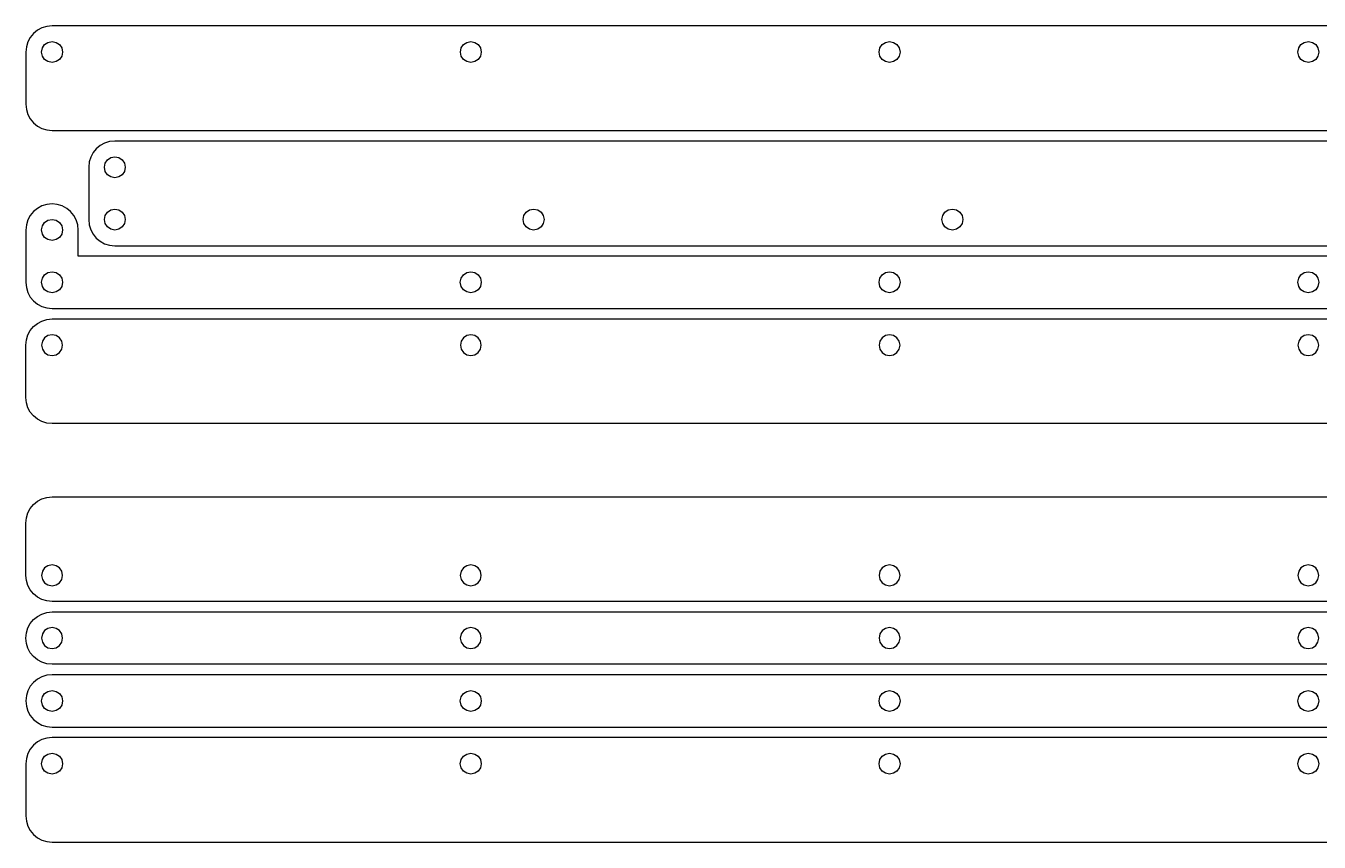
# Model space of a CAD drawing. Extents: x -146 to 800, y 150 to 800.
# Drawn here: x -145.9 to 101.1, y 336 to 492 of the extents above; entities that cross this region are included whole.
import ezdxf

# ---------------------------------------------------------------- set-up
doc = ezdxf.new("R2010")
doc.units = 0

msp = doc.modelspace()

# ---------------------------------------------------------------- linework, layer by layer
for p, q in [((-141.953137, 491.93177), (-142.892844, 491.641281)), ((-140.943, 492.033), (-141.953137, 491.93177)), ((579.056, 492.033), (-140.943, 492.033)), ((-145.09134, 489.832316), (-145.551281, 488.982844)), ((-144.48175, 490.57175), (-145.09134, 489.832316)), ((-143.742316, 491.18134), (-144.48175, 490.57175)), ((-142.892844, 491.641281), (-143.742316, 491.18134)), ((-145.84177, 488.043137), (-145.943, 487.033)), ((-145.943, 487.033), (-145.943, 477.033)), ((-145.551281, 488.982844), (-145.84177, 488.043137)), ((-142.943, 487.033), (-142.78575, 487.81125)), ((-142.786312, 486.254328), (-142.943, 487.033)), ((-142.78575, 487.81125), (-142.357, 488.447)), ((-142.357, 488.447), (-141.72125, 488.87575)), ((-141.72125, 488.87575), (-140.943, 489.033)), ((-140.943, 489.033), (-140.16475, 488.87575)), ((-140.16475, 488.87575), (-139.529, 488.447)), ((-139.529, 488.447), (-139.10025, 487.81125)), ((-139.10025, 487.81125), (-138.943, 487.033)), ((-138.943, 487.033), (-139.100109, 486.254328)), ((-62.9432, 487.033), (-62.785989, 487.81125)), ((-62.786102, 486.254328), (-62.9432, 487.033)), ((-62.785989, 487.81125), (-62.357287, 488.447)), ((-62.357287, 488.447), (-61.721492, 488.87575)), ((-61.721492, 488.87575), (-60.943, 489.033)), ((-60.943, 489.033), (-60.164675, 488.87575)), ((-60.164675, 488.87575), (-59.52915, 488.447)), ((-59.52915, 488.447), (-59.1007, 487.81125)), ((-59.1007, 487.81125), (-58.9436, 487.033)), ((-58.9436, 487.033), (-59.100644, 486.254328)), ((17.0564, 487.033), (17.213642, 487.81125)), ((17.213487, 486.254328), (17.0564, 487.033)), ((17.213642, 487.81125), (17.642412, 488.447)), ((17.642412, 488.447), (18.278277, 488.87575)), ((18.278277, 488.87575), (19.0568, 489.033)), ((19.0568, 489.033), (19.835117, 488.87575)), ((19.835117, 488.87575), (20.470737, 488.447)), ((20.470737, 488.447), (20.899339, 487.81125)), ((20.899339, 487.81125), (21.0566, 487.033)), ((21.0566, 487.033), (20.899466, 486.254328)), ((97.0566, 487.033), (97.213844, 487.81125)), ((97.213731, 486.254328), (97.0566, 487.033)), ((97.213844, 487.81125), (97.642625, 488.447)), ((97.642625, 488.447), (98.278519, 488.87575)), ((98.278519, 488.87575), (99.0571, 489.033)), ((99.0571, 489.033), (99.835136, 488.87575)), ((99.835136, 488.87575), (100.470512, 488.447)), ((100.470512, 488.447), (100.898908, 487.81125)), ((100.898908, 487.81125), (101.056, 487.033)), ((101.056, 487.033), (100.899048, 486.254328)), ((-142.35775, 485.618625), (-142.786312, 486.254328)), ((-141.721812, 485.190109), (-142.35775, 485.618625)), ((-140.943, 485.033), (-141.721812, 485.190109)), ((-140.164328, 485.190109), (-140.943, 485.033)), ((-139.528625, 485.618625), (-140.164328, 485.190109)), ((-139.100109, 486.254328), (-139.528625, 485.618625)), ((-62.357437, 485.618625), (-62.786102, 486.254328)), ((-61.721605, 485.190109), (-62.357437, 485.618625)), ((-60.943, 485.033), (-61.721605, 485.190109)), ((-60.164506, 485.190109), (-60.943, 485.033)), ((-59.529, 485.618625), (-60.164506, 485.190109)), ((-59.100644, 486.254328), (-59.529, 485.618625)), ((17.642225, 485.618625), (17.213487, 486.254328)), ((18.27815, 485.190109), (17.642225, 485.618625)), ((19.0568, 485.033), (18.27815, 485.190109)), ((19.835272, 485.190109), (19.0568, 485.033)), ((20.470925, 485.618625), (19.835272, 485.190109)), ((20.899466, 486.254328), (20.470925, 485.618625)), ((97.642475, 485.618625), (97.213731, 486.254328)), ((98.278406, 485.190109), (97.642475, 485.618625)), ((99.0571, 485.033), (98.278406, 485.190109)), ((99.835558, 485.190109), (99.0571, 485.033)), ((100.470888, 485.618625), (99.835558, 485.190109)), ((100.899048, 486.254328), (100.470888, 485.618625)), ((-145.943, 477.033), (-145.84177, 476.022863)), ((-145.84177, 476.022863), (-145.551281, 475.083156)), ((-145.551281, 475.083156), (-145.09134, 474.233684)), ((-145.09134, 474.233684), (-144.48175, 473.49425)), ((-144.48175, 473.49425), (-143.742316, 472.88466)), ((-143.742316, 472.88466), (-142.892844, 472.424719)), ((-142.892844, 472.424719), (-141.953137, 472.13423)), ((-141.953137, 472.13423), (-140.943, 472.033)), ((-140.943, 472.033), (579.056, 472.033)), ((-130.893844, 469.608281), (-131.743316, 469.14834)), ((-129.954137, 469.89877), (-130.893844, 469.608281)), ((-128.944, 470), (-129.954137, 469.89877)), ((591.055, 470), (-128.944, 470)), ((-133.09234, 467.799316), (-133.552281, 466.949844)), ((-132.48275, 468.53875), (-133.09234, 467.799316)), ((-131.743316, 469.14834), (-132.48275, 468.53875)), ((-129.722672, 466.842906), (-128.944, 467)), ((-128.944, 467), (-128.165766, 466.842906)), ((-133.84277, 466.010137), (-133.944, 465)), ((-133.944, 465), (-133.944, 455)), ((-133.552281, 466.949844), (-133.84277, 466.010137)), ((-130.944, 465.001), (-130.786891, 465.779094)), ((-130.786891, 464.222328), (-130.944, 465.001)), ((-130.786891, 465.779094), (-130.358375, 466.4145)), ((-130.358375, 466.4145), (-129.722672, 466.842906)), ((-128.165766, 466.842906), (-127.530125, 466.4145)), ((-127.530125, 466.4145), (-127.101672, 465.779094)), ((-126.945, 465.001), (-127.102094, 464.222187)), ((-127.101672, 465.779094), (-126.945, 465.001)), ((-130.358375, 463.586625), (-130.786891, 464.222328)), ((-129.722672, 463.158109), (-130.358375, 463.586625)), ((-128.944, 463.001), (-129.722672, 463.158109)), ((-128.165906, 463.157687), (-128.944, 463.001)), ((-127.5305, 463.58625), (-128.165906, 463.157687)), ((-127.102094, 464.222187), (-127.5305, 463.58625)), ((-143.743316, 457.14834), (-144.48275, 456.53875)), ((-142.893844, 457.608281), (-143.743316, 457.14834)), ((-141.954137, 457.89877), (-142.893844, 457.608281)), ((-140.944, 458), (-141.954137, 457.89877)), ((-140.943, 458), (-140.944, 458)), ((-139.933193, 457.89877), (-140.943, 458)), ((-138.993734, 457.608281), (-139.933193, 457.89877)), ((-138.144439, 457.14834), (-138.993734, 457.608281)), ((-137.405125, 456.53875), (-138.144439, 457.14834)), ((-145.552281, 454.949844), (-145.84277, 454.010137)), ((-145.09234, 455.799316), (-145.552281, 454.949844)), ((-144.48275, 456.53875), (-145.09234, 455.799316)), ((-142.358375, 454.4325), (-141.722672, 454.860906)), ((-141.722672, 454.860906), (-140.944, 455.018)), ((-140.944, 455.018), (-140.165328, 454.860906)), ((-140.165328, 454.860906), (-139.529625, 454.4325)), ((-136.795607, 455.799316), (-137.405125, 456.53875)), ((-136.335703, 454.949844), (-136.795607, 455.799316)), ((-136.045229, 454.010137), (-136.335703, 454.949844)), ((-133.944, 455), (-133.84277, 453.989863)), ((-130.944, 455), (-130.786891, 455.778672)), ((-130.786891, 454.22175), (-130.944, 455)), ((-130.786891, 455.778672), (-130.358375, 456.414375)), ((-130.358375, 456.414375), (-129.722672, 456.842891)), ((-129.722672, 456.842891), (-128.944, 457)), ((-128.944, 457), (-128.16575, 456.842891)), ((-128.16575, 456.842891), (-127.53, 456.414375)), ((-127.53, 456.414375), (-127.10125, 455.778672)), ((-127.10125, 455.778672), (-126.944, 455)), ((-126.944, 455), (-127.10125, 454.221328)), ((-50.9446, 455), (-50.787452, 455.778672)), ((-50.787339, 454.22175), (-50.9446, 455)), ((-50.787452, 455.778672), (-50.358888, 456.414375)), ((-50.358888, 456.414375), (-49.72323, 456.842891)), ((-49.72323, 456.842891), (-48.9448, 457)), ((-48.9448, 457), (-48.166022, 456.842891)), ((-48.166022, 456.842891), (-47.5301, 456.414375)), ((-47.5301, 456.414375), (-47.101403, 455.778672)), ((-46.9443, 455), (-47.101544, 454.221328)), ((-47.101403, 455.778672), (-46.9443, 455)), ((29.0557, 455), (29.212834, 455.778672)), ((29.212947, 454.22175), (29.0557, 455)), ((29.212834, 455.778672), (29.641375, 456.414375)), ((29.641375, 456.414375), (30.277028, 456.842891)), ((30.277028, 456.842891), (31.0555, 457)), ((31.0555, 457), (31.834042, 456.842891)), ((31.834042, 456.842891), (32.469738, 456.414375)), ((32.469738, 456.414375), (32.898264, 455.778672)), ((33.0553, 455), (32.898152, 454.221328)), ((32.898264, 455.778672), (33.0553, 455)), ((-145.84277, 454.010137), (-145.944, 453)), ((-145.944, 453), (-145.944, 443)), ((-142.944, 453.019), (-142.786891, 453.797094)), ((-142.78675, 452.240328), (-142.944, 453.019)), ((-142.786891, 453.797094), (-142.358375, 454.4325)), ((-142.358, 451.604625), (-142.78675, 452.240328)), ((-139.529625, 454.4325), (-139.101109, 453.797094)), ((-139.101109, 452.240328), (-139.529625, 451.604625)), ((-139.101109, 453.797094), (-138.944, 453.019)), ((-138.944, 453.019), (-139.101109, 452.240328)), ((-135.944, 453), (-136.045229, 454.010137)), ((-135.944, 448), (-135.944, 453)), ((-133.84277, 453.989863), (-133.552281, 453.050156)), ((-133.552281, 453.050156), (-133.09234, 452.200684)), ((-133.09234, 452.200684), (-132.48275, 451.46125)), ((-130.358375, 453.586), (-130.786891, 454.22175)), ((-129.722672, 453.15725), (-130.358375, 453.586)), ((-128.944, 453), (-129.722672, 453.15725)), ((-128.16575, 453.157109), (-128.944, 453)), ((-127.53, 453.585625), (-128.16575, 453.157109)), ((-127.10125, 454.221328), (-127.53, 453.585625)), ((-50.358738, 453.586), (-50.787339, 454.22175)), ((-49.723117, 453.15725), (-50.358738, 453.586)), ((-48.9448, 453), (-49.723117, 453.15725)), ((-48.166219, 453.157109), (-48.9448, 453)), ((-47.530325, 453.585625), (-48.166219, 453.157109)), ((-47.101544, 454.221328), (-47.530325, 453.585625)), ((29.641525, 453.586), (29.212947, 454.22175)), ((30.277141, 453.15725), (29.641525, 453.586)), ((31.0555, 453), (30.277141, 453.15725)), ((31.83393, 453.157109), (31.0555, 453)), ((32.469587, 453.585625), (31.83393, 453.157109)), ((32.898152, 454.221328), (32.469587, 453.585625)), ((-141.72225, 451.176109), (-142.358, 451.604625)), ((-140.944, 451.019), (-141.72225, 451.176109)), ((-140.165328, 451.176109), (-140.944, 451.019)), ((-139.529625, 451.604625), (-140.165328, 451.176109)), ((-132.48275, 451.46125), (-131.743316, 450.85166)), ((-131.743316, 450.85166), (-130.893844, 450.391719)), ((-130.893844, 450.391719), (-129.954137, 450.10123)), ((-129.954137, 450.10123), (-128.944, 450)), ((-128.944, 450), (591.055, 450)), ((579.055, 448), (-135.944, 448)), ((-142.358375, 444.432375), (-141.722672, 444.860891)), ((-141.722672, 444.860891), (-140.944, 445.018)), ((-140.944, 445.018), (-140.165172, 444.860891)), ((-140.165172, 444.860891), (-139.529125, 444.432375)), ((-62.358387, 444.432375), (-61.72273, 444.860891)), ((-61.72273, 444.860891), (-60.9443, 445.018)), ((-60.9443, 445.018), (-60.165606, 444.860891)), ((-60.165606, 444.860891), (-59.529675, 444.432375)), ((17.641825, 444.432375), (18.277513, 444.860891)), ((18.277513, 444.860891), (19.056, 445.018)), ((19.056, 445.018), (19.834542, 444.860891)), ((19.834542, 444.860891), (20.470238, 444.432375)), ((97.641437, 444.432375), (98.277155, 444.860891)), ((98.277155, 444.860891), (99.0557, 445.018)), ((99.0557, 445.018), (99.834123, 444.860891)), ((99.834123, 444.860891), (100.469962, 444.432375)), ((-145.944, 443), (-145.84277, 441.989863)), ((-142.944, 443.018), (-142.786891, 443.796672)), ((-142.78675, 442.23975), (-142.944, 443.018)), ((-142.786891, 443.796672), (-142.358375, 444.432375)), ((-139.529125, 444.432375), (-139.100266, 443.796672)), ((-139.100266, 443.796672), (-138.943, 443.018)), ((-138.943, 443.018), (-139.100266, 442.23975)), ((-62.9441, 443.018), (-62.786952, 443.796672)), ((-62.786839, 442.23975), (-62.9441, 443.018)), ((-62.786952, 443.796672), (-62.358387, 444.432375)), ((-59.529675, 444.432375), (-59.100931, 443.796672)), ((-58.9438, 443.018), (-59.101044, 442.23975)), ((-59.100931, 443.796672), (-58.9438, 443.018)), ((17.0561, 443.018), (17.21325, 443.796672)), ((17.213405, 442.23975), (17.0561, 443.018)), ((17.21325, 443.796672), (17.641825, 444.432375)), ((20.470238, 444.432375), (20.898764, 443.796672)), ((21.0558, 443.018), (20.898652, 442.23975)), ((20.898764, 443.796672), (21.0558, 443.018)), ((97.0557, 443.018), (97.212852, 443.796672)), ((97.212992, 442.23975), (97.0557, 443.018)), ((97.212852, 443.796672), (97.641437, 444.432375)), ((100.469962, 444.432375), (100.898745, 443.796672)), ((100.898745, 443.796672), (101.056, 443.018)), ((101.056, 443.018), (100.898745, 442.23975)), ((-145.84277, 441.989863), (-145.552281, 441.050156)), ((-145.552281, 441.050156), (-145.09234, 440.200684)), ((-145.09234, 440.200684), (-144.48275, 439.46125)), ((-142.358, 441.604), (-142.78675, 442.23975)), ((-141.72225, 441.17525), (-142.358, 441.604)), ((-140.944, 441.018), (-141.72225, 441.17525)), ((-140.165172, 441.17525), (-140.944, 441.018)), ((-139.529125, 441.604), (-140.165172, 441.17525)), ((-139.100266, 442.23975), (-139.529125, 441.604)), ((-62.358238, 441.604), (-62.786839, 442.23975)), ((-61.722617, 441.17525), (-62.358238, 441.604)), ((-60.9443, 441.018), (-61.722617, 441.17525)), ((-60.165719, 441.17525), (-60.9443, 441.018)), ((-59.529825, 441.604), (-60.165719, 441.17525)), ((-59.101044, 442.23975), (-59.529825, 441.604)), ((17.642012, 441.604), (17.213405, 442.23975)), ((18.277639, 441.17525), (17.642012, 441.604)), ((19.056, 441.018), (18.277639, 441.17525)), ((19.83443, 441.17525), (19.056, 441.018)), ((20.470087, 441.604), (19.83443, 441.17525)), ((20.898652, 442.23975), (20.470087, 441.604)), ((97.641662, 441.604), (97.212992, 442.23975)), ((98.277352, 441.17525), (97.641662, 441.604)), ((99.0557, 441.018), (98.277352, 441.17525)), ((99.834123, 441.17525), (99.0557, 441.018)), ((100.469962, 441.604), (99.834123, 441.17525)), ((100.898745, 442.23975), (100.469962, 441.604)), ((-144.48275, 439.46125), (-143.743316, 438.85166)), ((-143.743316, 438.85166), (-142.893844, 438.391719)), ((-142.893844, 438.391719), (-141.954137, 438.10123)), ((-141.954137, 438.10123), (-140.944, 438)), ((-140.944, 438), (579.055, 438)), ((-144.48125, 434.53675), (-143.742, 435.14634)), ((-143.742, 435.14634), (-142.892688, 435.606281)), ((-142.892688, 435.606281), (-141.953094, 435.89677)), ((-141.953094, 435.89677), (-140.943, 435.998)), ((-140.943, 435.998), (579.056, 435.998)), ((-145.840812, 432.008137), (-145.550437, 432.947844)), ((-145.550437, 432.947844), (-145.090656, 433.797316)), ((-145.090656, 433.797316), (-144.48125, 434.53675)), ((-142.357, 432.412), (-142.78575, 431.77625)), ((-141.72125, 432.84075), (-142.357, 432.412)), ((-140.943, 432.998), (-141.72125, 432.84075)), ((-140.164172, 432.840891), (-140.943, 432.998)), ((-139.528125, 432.412375), (-140.164172, 432.840891)), ((-139.099266, 431.776672), (-139.528125, 432.412375)), ((-62.357237, 432.412), (-62.785908, 431.77625)), ((-61.721548, 432.84075), (-62.357237, 432.412)), ((-60.9432, 432.998), (-61.721548, 432.84075)), ((-60.164619, 432.840891), (-60.9432, 432.998)), ((-59.528725, 432.412375), (-60.164619, 432.840891)), ((-59.099944, 431.776672), (-59.528725, 432.412375)), ((17.642975, 432.412), (17.214294, 431.77625)), ((18.278694, 432.84075), (17.642975, 432.412)), ((19.0571, 432.998), (18.278694, 432.84075)), ((19.83553, 432.840891), (19.0571, 432.998)), ((20.471187, 432.412375), (19.83553, 432.840891)), ((20.899752, 431.776672), (20.471187, 432.412375)), ((97.642663, 432.412), (97.214061, 431.77625)), ((98.278283, 432.84075), (97.642663, 432.412)), ((99.0566, 432.998), (98.278283, 432.84075)), ((99.835081, 432.840891), (99.0566, 432.998)), ((100.47095, 432.412375), (99.835081, 432.840891)), ((100.899744, 431.776672), (100.47095, 432.412375)), ((-145.942, 430.998), (-145.840812, 432.008137)), ((-145.942, 420.998), (-145.942, 430.998)), ((-142.78575, 431.77625), (-142.943, 430.998)), ((-142.943, 430.998), (-142.78575, 430.219328)), ((-142.78575, 430.219328), (-142.357, 429.583625)), ((-139.528125, 429.583625), (-139.099266, 430.219328)), ((-138.942, 430.998), (-139.099266, 431.776672)), ((-139.099266, 430.219328), (-138.942, 430.998)), ((-62.785908, 431.77625), (-62.9432, 430.998)), ((-62.9432, 430.998), (-62.786048, 430.219328)), ((-62.786048, 430.219328), (-62.357462, 429.583625)), ((-59.52865, 429.583625), (-59.099916, 430.219328)), ((-58.9427, 430.998), (-59.099944, 431.776672)), ((-59.099916, 430.219328), (-58.9427, 430.998)), ((17.214294, 431.77625), (17.057, 430.998)), ((17.057, 430.998), (17.214153, 430.219328)), ((17.214153, 430.219328), (17.64275, 429.583625)), ((20.471337, 429.583625), (20.899864, 430.219328)), ((21.0569, 430.998), (20.899752, 431.776672)), ((20.899864, 430.219328), (21.0569, 430.998)), ((97.214061, 431.77625), (97.0568, 430.998)), ((97.0568, 430.998), (97.213948, 430.219328)), ((97.213948, 430.219328), (97.642512, 429.583625)), ((100.47095, 429.583625), (100.899744, 430.219328)), ((101.057, 430.998), (100.899744, 431.776672)), ((100.899744, 430.219328), (101.057, 430.998)), ((-142.357, 429.583625), (-141.72125, 429.155109)), ((-141.72125, 429.155109), (-140.943, 428.998)), ((-140.943, 428.998), (-140.164172, 429.155109)), ((-140.164172, 429.155109), (-139.528125, 429.583625)), ((-62.357462, 429.583625), (-61.721745, 429.155109)), ((-61.721745, 429.155109), (-60.9432, 428.998)), ((-60.9432, 428.998), (-60.164534, 429.155109)), ((-60.164534, 429.155109), (-59.52865, 429.583625)), ((17.64275, 429.583625), (18.278497, 429.155109)), ((18.278497, 429.155109), (19.0571, 428.998)), ((19.0571, 428.998), (19.835642, 429.155109)), ((19.835642, 429.155109), (20.471337, 429.583625)), ((97.642512, 429.583625), (98.27817, 429.155109)), ((98.27817, 429.155109), (99.0566, 428.998)), ((99.0566, 428.998), (99.835081, 429.155109)), ((99.835081, 429.155109), (100.47095, 429.583625)), ((-145.840812, 419.987863), (-145.942, 420.998)), ((-145.550437, 419.048156), (-145.840812, 419.987863)), ((-145.090656, 418.198684), (-145.550437, 419.048156)), ((-144.48125, 417.45925), (-145.090656, 418.198684)), ((-143.742, 416.84966), (-144.48125, 417.45925)), ((-142.892688, 416.389719), (-143.742, 416.84966)), ((-141.953094, 416.09923), (-142.892688, 416.389719)), ((-140.943, 415.998), (-141.953094, 416.09923)), ((579.056, 415.998), (-140.943, 415.998)), ((-145.09234, 399.797316), (-144.48275, 400.53675)), ((-144.48275, 400.53675), (-143.743316, 401.14634)), ((-143.743316, 401.14634), (-142.893844, 401.606281)), ((-142.893844, 401.606281), (-141.954137, 401.89677)), ((-141.954137, 401.89677), (-140.944, 401.998)), ((-140.944, 401.998), (339.055, 401.998)), ((-145.944, 396.998), (-145.84277, 398.008137)), ((-145.84277, 398.008137), (-145.552281, 398.947844)), ((-145.552281, 398.947844), (-145.09234, 399.797316)), ((-145.944, 386.998), (-145.944, 396.998)), ((-142.358875, 388.4115), (-142.787734, 387.776094)), ((-141.722828, 388.839906), (-142.358875, 388.4115)), ((-140.944, 388.997), (-141.722828, 388.839906)), ((-140.16575, 388.839906), (-140.944, 388.997)), ((-139.53, 388.4115), (-140.16575, 388.839906)), ((-139.10125, 387.776094), (-139.53, 388.4115)), ((-62.358737, 388.4115), (-62.787402, 387.776094)), ((-61.722905, 388.839906), (-62.358737, 388.4115)), ((-60.9443, 388.997), (-61.722905, 388.839906)), ((-60.165806, 388.839906), (-60.9443, 388.997)), ((-59.5303, 388.4115), (-60.165806, 388.839906)), ((-59.101944, 387.776094), (-59.5303, 388.4115)), ((17.640912, 388.4115), (17.212145, 387.776094)), ((18.276848, 388.839906), (17.640912, 388.4115)), ((19.0555, 388.997), (18.276848, 388.839906)), ((19.83393, 388.839906), (19.0555, 388.997)), ((20.469587, 388.4115), (19.83393, 388.839906)), ((20.898152, 387.776094), (20.469587, 388.4115)), ((97.641087, 388.4115), (97.212402, 387.776094)), ((98.27698, 388.839906), (97.641087, 388.4115)), ((99.0557, 388.997), (98.27698, 388.839906)), ((99.833967, 388.839906), (99.0557, 388.997)), ((100.469463, 388.4115), (99.833967, 388.839906)), ((100.897902, 387.776094), (100.469463, 388.4115)), ((-145.84277, 385.98782), (-145.944, 386.998)), ((-145.552281, 385.048), (-145.84277, 385.98782)), ((-142.787734, 387.776094), (-142.945, 386.998)), ((-142.945, 386.998), (-142.787734, 386.219328)), ((-142.787734, 386.219328), (-142.358875, 385.583625)), ((-142.358875, 385.583625), (-141.722828, 385.155109)), ((-140.165891, 385.155109), (-139.530375, 385.583625)), ((-139.530375, 385.583625), (-139.101672, 386.219328)), ((-139.101672, 386.219328), (-138.944, 386.998)), ((-138.944, 386.998), (-139.10125, 387.776094)), ((-62.787402, 387.776094), (-62.9445, 386.998)), ((-62.9445, 386.998), (-62.787289, 386.219328)), ((-62.787289, 386.219328), (-62.358587, 385.583625)), ((-62.358587, 385.583625), (-61.722792, 385.155109)), ((-60.166045, 385.155109), (-59.530563, 385.583625)), ((-59.530563, 385.583625), (-59.102098, 386.219328)), ((-59.102098, 386.219328), (-58.9449, 386.998)), ((-58.9449, 386.998), (-59.101944, 387.776094)), ((17.212145, 387.776094), (17.055, 386.998)), ((17.055, 386.998), (17.212258, 386.219328)), ((17.212258, 386.219328), (17.641063, 385.583625)), ((17.641063, 385.583625), (18.276961, 385.155109)), ((19.833817, 385.155109), (20.469437, 385.583625)), ((20.469437, 385.583625), (20.898039, 386.219328)), ((20.898039, 386.219328), (21.0553, 386.998)), ((21.0553, 386.998), (20.898152, 387.776094)), ((97.212402, 387.776094), (97.0553, 386.998)), ((97.0553, 386.998), (97.212542, 386.219328)), ((97.212542, 386.219328), (97.641313, 385.583625)), ((97.641313, 385.583625), (98.277177, 385.155109)), ((99.833967, 385.155109), (100.469463, 385.583625)), ((100.469463, 385.583625), (100.897902, 386.219328)), ((101.055, 386.998), (100.897902, 387.776094)), ((100.897902, 386.219328), (101.055, 386.998)), ((-145.09234, 384.198367), (-145.552281, 385.048)), ((-144.48275, 383.45875), (-145.09234, 384.198367)), ((-143.743316, 382.848977), (-144.48275, 383.45875)), ((-141.722828, 385.155109), (-140.944, 384.998)), ((-140.944, 384.998), (-140.165891, 385.155109)), ((-61.722792, 385.155109), (-60.9443, 384.998)), ((-60.9443, 384.998), (-60.166045, 385.155109)), ((18.276961, 385.155109), (19.0555, 384.998)), ((19.0555, 384.998), (19.833817, 385.155109)), ((98.277177, 385.155109), (99.0557, 384.998)), ((99.0557, 384.998), (99.833967, 385.155109)), ((-142.893844, 382.388875), (-143.743316, 382.848977)), ((-141.954137, 382.098273), (-142.893844, 382.388875)), ((-140.944, 381.997), (-141.954137, 382.098273)), ((339.055, 381.997), (-140.944, 381.997)), ((-145.09234, 377.796316), (-144.48275, 378.53575)), ((-144.48275, 378.53575), (-143.743316, 379.14534)), ((-143.743316, 379.14534), (-142.893844, 379.605281)), ((-142.893844, 379.605281), (-141.954137, 379.89577)), ((-141.954137, 379.89577), (-140.944, 379.997)), ((-140.944, 379.997), (339.055, 379.997)), ((-145.944, 374.997), (-145.84277, 376.007137)), ((-145.84277, 376.007137), (-145.552281, 376.946844)), ((-145.552281, 376.946844), (-145.09234, 377.796316)), ((-142.787734, 375.793672), (-142.945, 375.015)), ((-142.358875, 376.429375), (-142.787734, 375.793672)), ((-141.722828, 376.857891), (-142.358875, 376.429375)), ((-140.944, 377.015), (-141.722828, 376.857891)), ((-140.16575, 376.857891), (-140.944, 377.015)), ((-139.53, 376.429375), (-140.16575, 376.857891)), ((-139.10125, 375.793672), (-139.53, 376.429375)), ((-138.944, 375.015), (-139.10125, 375.793672)), ((-62.787402, 375.793672), (-62.9445, 375.015)), ((-62.358737, 376.429375), (-62.787402, 375.793672)), ((-61.722905, 376.857891), (-62.358737, 376.429375)), ((-60.9443, 377.015), (-61.722905, 376.857891)), ((-60.165806, 376.857891), (-60.9443, 377.015)), ((-59.5303, 376.429375), (-60.165806, 376.857891)), ((-59.101944, 375.793672), (-59.5303, 376.429375)), ((-58.9449, 375.015), (-59.101944, 375.793672)), ((17.212145, 375.793672), (17.055, 375.015)), ((17.640912, 376.429375), (17.212145, 375.793672)), ((18.276848, 376.857891), (17.640912, 376.429375)), ((19.0555, 377.015), (18.276848, 376.857891)), ((19.83393, 376.857891), (19.0555, 377.015)), ((20.469587, 376.429375), (19.83393, 376.857891)), ((20.898152, 375.793672), (20.469587, 376.429375)), ((21.0553, 375.015), (20.898152, 375.793672)), ((97.212402, 375.793672), (97.0553, 375.015)), ((97.641087, 376.429375), (97.212402, 375.793672)), ((98.27698, 376.857891), (97.641087, 376.429375)), ((99.0557, 377.015), (98.27698, 376.857891)), ((99.833967, 376.857891), (99.0557, 377.015)), ((100.469463, 376.429375), (99.833967, 376.857891)), ((100.897902, 375.793672), (100.469463, 376.429375)), ((101.055, 375.015), (100.897902, 375.793672)), ((-145.84277, 373.986906), (-145.944, 374.997)), ((-145.552281, 373.047312), (-145.84277, 373.986906)), ((-142.945, 375.015), (-142.787734, 374.23675)), ((-142.787734, 374.23675), (-142.358875, 373.601)), ((-142.358875, 373.601), (-141.722828, 373.17225)), ((-141.722828, 373.17225), (-140.944, 373.015)), ((-140.944, 373.015), (-140.165891, 373.17225)), ((-140.165891, 373.17225), (-139.530375, 373.601)), ((-139.530375, 373.601), (-139.101672, 374.23675)), ((-139.101672, 374.23675), (-138.944, 375.015)), ((-62.9445, 375.015), (-62.787289, 374.23675)), ((-62.787289, 374.23675), (-62.358587, 373.601)), ((-62.358587, 373.601), (-61.722792, 373.17225)), ((-61.722792, 373.17225), (-60.9443, 373.015)), ((-60.9443, 373.015), (-60.166045, 373.17225)), ((-60.166045, 373.17225), (-59.530563, 373.601)), ((-59.530563, 373.601), (-59.102098, 374.23675)), ((-59.102098, 374.23675), (-58.9449, 375.015)), ((17.055, 375.015), (17.212258, 374.23675)), ((17.212258, 374.23675), (17.641063, 373.601)), ((17.641063, 373.601), (18.276961, 373.17225)), ((18.276961, 373.17225), (19.0555, 373.015)), ((19.0555, 373.015), (19.833817, 373.17225)), ((19.833817, 373.17225), (20.469437, 373.601)), ((20.469437, 373.601), (20.898039, 374.23675)), ((20.898039, 374.23675), (21.0553, 375.015)), ((97.0553, 375.015), (97.212514, 374.23675)), ((97.212514, 374.23675), (97.641238, 373.601)), ((97.641238, 373.601), (98.277092, 373.17225)), ((98.277092, 373.17225), (99.0557, 373.015)), ((99.0557, 373.015), (99.833967, 373.17225)), ((99.833967, 373.17225), (100.469463, 373.601)), ((100.469463, 373.601), (100.897902, 374.23675)), ((100.897902, 374.23675), (101.055, 375.015)), ((-145.09234, 372.198), (-145.552281, 373.047312)), ((-144.48275, 371.45875), (-145.09234, 372.198)), ((-143.743316, 370.849344), (-144.48275, 371.45875)), ((-142.893844, 370.389563), (-143.743316, 370.849344)), ((-141.954137, 370.099188), (-142.893844, 370.389563)), ((-140.944, 369.998), (-141.954137, 370.099188)), ((339.055, 369.998), (-140.944, 369.998)), ((-145.09234, 365.797316), (-145.552281, 364.947844)), ((-144.48275, 366.53675), (-145.09234, 365.797316)), ((-143.743316, 367.14634), (-144.48275, 366.53675)), ((-142.893844, 367.606281), (-143.743316, 367.14634)), ((-141.954137, 367.89677), (-142.893844, 367.606281)), ((-140.944, 367.998), (-141.954137, 367.89677)), ((339.055, 367.998), (-140.944, 367.998)), ((-145.84277, 364.008137), (-145.944, 362.998)), ((-145.552281, 364.947844), (-145.84277, 364.008137)), ((-142.945, 362.98), (-142.787734, 363.75825)), ((-142.787734, 363.75825), (-142.358875, 364.394)), ((-142.358875, 364.394), (-141.722828, 364.82275)), ((-141.722828, 364.82275), (-140.944, 364.98)), ((-140.944, 364.98), (-140.165891, 364.82275)), ((-140.165891, 364.82275), (-139.530375, 364.394)), ((-139.530375, 364.394), (-139.101672, 363.75825)), ((-139.101672, 363.75825), (-138.944, 362.98)), ((-62.9445, 362.98), (-62.787289, 363.75825)), ((-62.787289, 363.75825), (-62.358587, 364.394)), ((-62.358587, 364.394), (-61.722792, 364.82275)), ((-61.722792, 364.82275), (-60.9443, 364.98)), ((-60.9443, 364.98), (-60.166045, 364.82275)), ((-60.166045, 364.82275), (-59.530563, 364.394)), ((-59.530563, 364.394), (-59.102098, 363.75825)), ((-59.102098, 363.75825), (-58.9449, 362.98)), ((17.055, 362.98), (17.212258, 363.75825)), ((17.212258, 363.75825), (17.641063, 364.394)), ((17.641063, 364.394), (18.276961, 364.82275)), ((18.276961, 364.82275), (19.0555, 364.98)), ((19.0555, 364.98), (19.833817, 364.82275)), ((19.833817, 364.82275), (20.469437, 364.394)), ((20.469437, 364.394), (20.898039, 363.75825)), ((20.898039, 363.75825), (21.0553, 362.98)), ((97.0553, 362.98), (97.212514, 363.75825)), ((97.212514, 363.75825), (97.641238, 364.394)), ((97.641238, 364.394), (98.277092, 364.82275)), ((98.277092, 364.82275), (99.0557, 364.98)), ((99.0557, 364.98), (99.833967, 364.82275)), ((99.833967, 364.82275), (100.469463, 364.394)), ((100.469463, 364.394), (100.897902, 363.75825)), ((100.897902, 363.75825), (101.055, 362.98)), ((-145.944, 362.998), (-145.84277, 361.987863)), ((-145.84277, 361.987863), (-145.552281, 361.048156)), ((-145.552281, 361.048156), (-145.09234, 360.198684)), ((-142.787734, 362.201328), (-142.945, 362.98)), ((-142.358875, 361.565625), (-142.787734, 362.201328)), ((-141.722828, 361.137109), (-142.358875, 361.565625)), ((-140.944, 360.98), (-141.722828, 361.137109)), ((-140.16575, 361.137109), (-140.944, 360.98)), ((-139.53, 361.565625), (-140.16575, 361.137109)), ((-139.10125, 362.201328), (-139.53, 361.565625)), ((-138.944, 362.98), (-139.10125, 362.201328)), ((-62.787402, 362.201328), (-62.9445, 362.98)), ((-62.358737, 361.565625), (-62.787402, 362.201328)), ((-61.722905, 361.137109), (-62.358737, 361.565625)), ((-60.9443, 360.98), (-61.722905, 361.137109)), ((-60.165806, 361.137109), (-60.9443, 360.98)), ((-59.5303, 361.565625), (-60.165806, 361.137109)), ((-59.101944, 362.201328), (-59.5303, 361.565625)), ((-58.9449, 362.98), (-59.101944, 362.201328)), ((17.212145, 362.201328), (17.055, 362.98)), ((17.640912, 361.565625), (17.212145, 362.201328)), ((18.276848, 361.137109), (17.640912, 361.565625)), ((19.0555, 360.98), (18.276848, 361.137109)), ((19.83393, 361.137109), (19.0555, 360.98)), ((20.469587, 361.565625), (19.83393, 361.137109)), ((20.898152, 362.201328), (20.469587, 361.565625)), ((21.0553, 362.98), (20.898152, 362.201328)), ((97.212402, 362.201328), (97.0553, 362.98)), ((97.641087, 361.565625), (97.212402, 362.201328)), ((98.27698, 361.137109), (97.641087, 361.565625)), ((99.0557, 360.98), (98.27698, 361.137109)), ((99.833967, 361.137109), (99.0557, 360.98)), ((100.469463, 361.565625), (99.833967, 361.137109)), ((100.897902, 362.201328), (100.469463, 361.565625)), ((101.055, 362.98), (100.897902, 362.201328)), ((-145.09234, 360.198684), (-144.48275, 359.45925)), ((-144.48275, 359.45925), (-143.743316, 358.84966)), ((-143.743316, 358.84966), (-142.893844, 358.389719)), ((-142.893844, 358.389719), (-141.954137, 358.09923)), ((-141.954137, 355.896727), (-142.893844, 355.606125)), ((-141.954137, 358.09923), (-140.944, 357.998)), ((-140.944, 355.998), (-141.954137, 355.896727)), ((-140.944, 357.998), (339.055, 357.998)), ((339.055, 355.998), (-140.944, 355.998)), ((-145.09234, 353.796633), (-145.552281, 352.947)), ((-144.48275, 354.53625), (-145.09234, 353.796633)), ((-143.743316, 355.146023), (-144.48275, 354.53625)), ((-142.893844, 355.606125), (-143.743316, 355.146023)), ((-145.84277, 352.00718), (-145.944, 350.997)), ((-145.944, 350.997), (-145.944, 340.997)), ((-145.552281, 352.947), (-145.84277, 352.00718)), ((-142.945, 350.997), (-142.787734, 351.775672)), ((-142.787734, 350.218906), (-142.945, 350.997)), ((-142.787734, 351.775672), (-142.358875, 352.411375)), ((-142.358875, 352.411375), (-141.722828, 352.839891)), ((-141.722828, 352.839891), (-140.944, 352.997)), ((-140.944, 352.997), (-140.165891, 352.839891)), ((-140.165891, 352.839891), (-139.530375, 352.411375)), ((-139.530375, 352.411375), (-139.101672, 351.775672)), ((-139.101672, 351.775672), (-138.944, 350.997)), ((-138.944, 350.997), (-139.10125, 350.218906)), ((-62.9445, 350.997), (-62.787289, 351.775672)), ((-62.787402, 350.218906), (-62.9445, 350.997)), ((-62.787289, 351.775672), (-62.358587, 352.411375)), ((-62.358587, 352.411375), (-61.722792, 352.839891)), ((-61.722792, 352.839891), (-60.9443, 352.997)), ((-60.9443, 352.997), (-60.166045, 352.839891)), ((-60.166045, 352.839891), (-59.530563, 352.411375)), ((-59.530563, 352.411375), (-59.102098, 351.775672)), ((-59.102098, 351.775672), (-58.9449, 350.997)), ((-58.9449, 350.997), (-59.101944, 350.218906)), ((17.055, 350.997), (17.212258, 351.775672)), ((17.212145, 350.218906), (17.055, 350.997)), ((17.212258, 351.775672), (17.641063, 352.411375)), ((17.641063, 352.411375), (18.276961, 352.839891)), ((18.276961, 352.839891), (19.0555, 352.997)), ((19.0555, 352.997), (19.833817, 352.839891)), ((19.833817, 352.839891), (20.469437, 352.411375)), ((20.469437, 352.411375), (20.898039, 351.775672)), ((20.898039, 351.775672), (21.0553, 350.997)), ((21.0553, 350.997), (20.898152, 350.218906)), ((97.0553, 350.997), (97.212542, 351.775672)), ((97.212402, 350.218906), (97.0553, 350.997)), ((97.212542, 351.775672), (97.641313, 352.411375)), ((97.641313, 352.411375), (98.277177, 352.839891)), ((98.277177, 352.839891), (99.0557, 352.997)), ((99.0557, 352.997), (99.833967, 352.839891)), ((99.833967, 352.839891), (100.469463, 352.411375)), ((100.469463, 352.411375), (100.897902, 351.775672)), ((100.897902, 351.775672), (101.055, 350.997)), ((101.055, 350.997), (100.897902, 350.218906)), ((-142.358875, 349.5835), (-142.787734, 350.218906)), ((-141.722828, 349.155094), (-142.358875, 349.5835)), ((-140.944, 348.998), (-141.722828, 349.155094)), ((-140.16575, 349.155094), (-140.944, 348.998)), ((-139.53, 349.5835), (-140.16575, 349.155094)), ((-139.10125, 350.218906), (-139.53, 349.5835)), ((-62.358737, 349.5835), (-62.787402, 350.218906)), ((-61.722905, 349.155094), (-62.358737, 349.5835)), ((-60.9443, 348.998), (-61.722905, 349.155094)), ((-60.165806, 349.155094), (-60.9443, 348.998)), ((-59.5303, 349.5835), (-60.165806, 349.155094)), ((-59.101944, 350.218906), (-59.5303, 349.5835)), ((17.640912, 349.5835), (17.212145, 350.218906)), ((18.276848, 349.155094), (17.640912, 349.5835)), ((19.0555, 348.998), (18.276848, 349.155094)), ((19.83393, 349.155094), (19.0555, 348.998)), ((20.469587, 349.5835), (19.83393, 349.155094)), ((20.898152, 350.218906), (20.469587, 349.5835)), ((97.641087, 349.5835), (97.212402, 350.218906)), ((98.27698, 349.155094), (97.641087, 349.5835)), ((99.0557, 348.998), (98.27698, 349.155094)), ((99.833967, 349.155094), (99.0557, 348.998)), ((100.469463, 349.5835), (99.833967, 349.155094)), ((100.897902, 350.218906), (100.469463, 349.5835)), ((-145.944, 340.997), (-145.84277, 339.986863)), ((-145.84277, 339.986863), (-145.552281, 339.047156)), ((-145.552281, 339.047156), (-145.09234, 338.197684)), ((-145.09234, 338.197684), (-144.48275, 337.45825)), ((-144.48275, 337.45825), (-143.743316, 336.84866)), ((-143.743316, 336.84866), (-142.893844, 336.388719)), ((-142.893844, 336.388719), (-141.954137, 336.09823)), ((-141.954137, 336.09823), (-140.944, 335.997)), ((-140.944, 335.997), (339.055, 335.997))]:
    msp.add_line(p, q)

doc.saveas('drawing.dxf')
